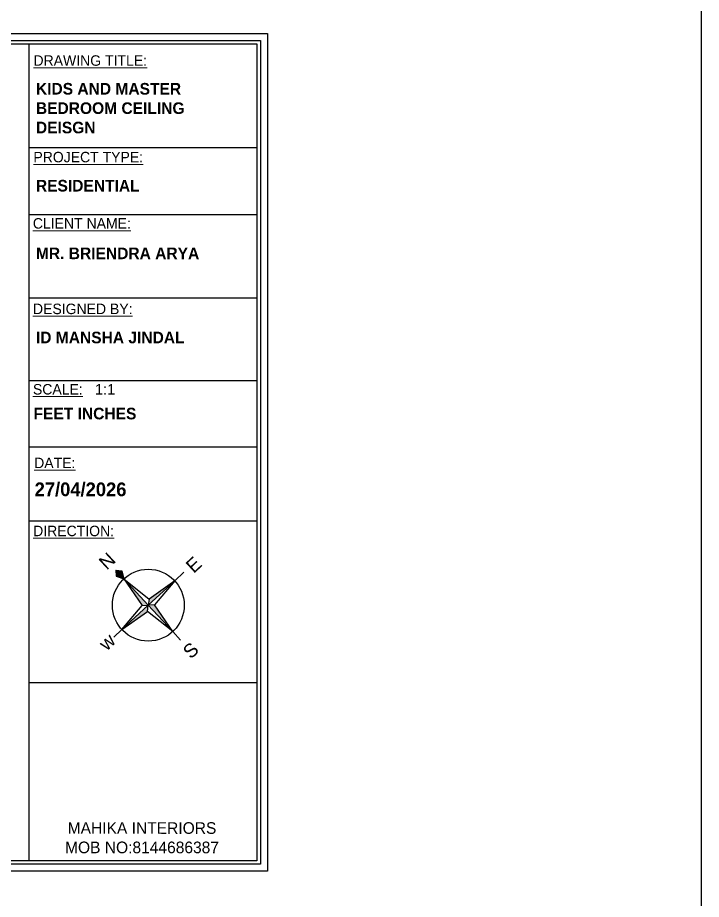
# Model space of a CAD drawing. Header units: inches. Extents: x 9636 to 21597, y -10243 to 557.
# Drawn here: x 16671 to 17285, y -9139 to -8347 of the extents above; entities that cross this region are included whole.
import ezdxf

# ---------------------------------------------------------------- set-up
doc = ezdxf.new("R2010")
doc.units = ezdxf.units.IN
doc.header["$MEASUREMENT"] = 0
doc.layers.add('ELE', color=5, linetype='Continuous')
doc.layers.add('FUR', color=42, linetype='Continuous')
doc.layers.add('FURNI', color=140, linetype='Continuous', lineweight=18)
doc.styles.add('HEMI', font='stylu.ttf')
doc.styles.add('regular', font='swissl.ttf')
doc.styles.get("Standard").update_dxf_attribs({"font": 'arial.ttf'})

# ---------------------------------------------------------------- blocks, each defined once
blk = doc.blocks.new('A$C470D500B')
at = {"layer": 'ELE', "true_color": 0xed1f24}
h = blk.add_hatch(color=240, dxfattribs=at)
h.paths.add_polyline_path([(25.36, 49.16), (23.85, 47.28), (25.36, 44.35)])
h.paths.add_polyline_path([(25.36, 44.35), (26.88, 47.28), (25.36, 49.16)])
at = {"layer": 'ELE', "true_color": 0x000000}
h = blk.add_hatch(color=18, dxfattribs=at)
h.paths.add_polyline_path([(27.34, 28.11), (25.36, 29.71), (25.36, 15.08)])
h.paths.add_polyline_path([(40, 29.71), (27.34, 31.31), (25.36, 29.71)])
h.paths.add_polyline_path([(25.36, 44.35), (23.38, 31.31), (25.36, 29.71)])
h.paths.add_polyline_path([(23.38, 28.11), (25.36, 29.71), (10.73, 29.71)])
at = {"layer": 'ELE', "color": 240, "true_color": 0xed1f24}
for p, q in [((25.36, 49.16), (23.85, 47.28)), ((23.85, 47.28), (25.36, 44.35)), ((25.36, 49.16), (26.88, 47.28)), ((25.36, 44.35), (25.36, 49.16)), ((26.88, 47.28), (25.36, 44.35))]:
    blk.add_line(p, q, dxfattribs=at)
at = {"layer": 'ELE', "color": 18, "true_color": 0x000000}
for p, q in [((25.36, 44.35), (23.38, 31.31)), ((25.36, 29.71), (25.36, 44.35)), ((25.36, 44.35), (27.34, 31.31)), ((10.73, 29.71), (6.3, 29.71)), ((10.73, 29.71), (6.3, 29.71)), ((10.73, 29.71), (23.38, 31.31)), ((25.36, 29.71), (10.73, 29.71)), ((10.73, 29.71), (23.38, 28.11)), ((23.38, 31.31), (25.36, 29.71)), ((23.38, 28.11), (25.36, 29.71)), ((27.34, 31.31), (25.36, 29.71)), ((25.36, 29.71), (25.36, 15.08)), ((27.34, 28.11), (25.36, 29.71)), ((25.36, 29.71), (40, 29.71)), ((40, 29.71), (27.34, 31.31)), ((40, 29.71), (27.34, 28.11)), ((40, 29.71), (45.12, 29.71)), ((40, 29.71), (45.12, 29.71)), ((25.36, 15.08), (23.38, 28.11)), ((25.36, 15.08), (27.34, 28.11)), ((25.36, 15.08), (25.36, 10.4))]:
    blk.add_line(p, q, dxfattribs=at)
blk.add_circle((25.36, 29.71), 14.63, dxfattribs=at)
at = {"layer": 'ELE', "color": 240, "true_color": 0xed1f24}
blk.add_text('N', height=5.54, dxfattribs=at).set_placement((22.5, 51.52))
at = {"layer": 'ELE', "color": 18, "true_color": 0x000000}
for s, p in [('w', (0.11, 27.33)), ('E', (47.54, 26.51)), ('S', (22.95, 1.72))]:
    blk.add_text(s, height=5.54, dxfattribs=at).set_placement(p)

msp = doc.modelspace()

# ---------------------------------------------------------------- linework, layer by layer
at = {"color": 3}
msp.add_lwpolyline([(17284.65, -1358.66), (12774.54, -1358.66), (12774.54, -10242.64), (17284.65, -10242.64)], close=True, dxfattribs=at)
at = {"layer": 'FURNI', "color": 18, "lineweight": 25, "true_color": 0x000000}
for p, q in [((16680.47, -8370.16), (16680.47, -9104.32)), ((16680.39, -8463.28), (16885.31, -8463.28)), ((16680.39, -8523.32), (16885.31, -8523.32)), ((16680.39, -8598.39), (16885.31, -8598.39)), ((16680.39, -8672.6), (16885.31, -8672.6)), ((16680.39, -8732.27), (16885.31, -8732.27)), ((16680.39, -8798.74), (16885.31, -8798.74)), ((16680.47, -8944.09), (16885.39, -8944.19))]:
    msp.add_line(p, q, dxfattribs=at)
for points in [[(15841.08, -9113.73), (15841.08, -8360.75), (16894.8, -8360.75), (16894.8, -9113.73)], [(15847.35, -9107.46), (15847.35, -8367.02), (16888.53, -8367.02), (16888.53, -9107.46)], [(15850.48, -9104.32), (15850.48, -8370.16), (16885.39, -8370.16), (16885.39, -9104.32)]]:
    msp.add_lwpolyline(points, close=True, dxfattribs=at)

# ---------------------------------------------------------------- block references
at = {"layer": 'FUR', "xscale": 2.20842809624537, "yscale": 2.20842809624537, "zscale": 2.20842809624537, "rotation": 42.77980298507691}
msp.add_blockref('A$C470D500B', (16791.33, -8960.81), dxfattribs=at)

# ---------------------------------------------------------------- texts
at = {"lineweight": 15, "attachment_point": 1, "rotation": 359.99056}
for s, insert, char_height, width, style in [('{\\LDRAWING TITLE:}', (16684.72, -8380.36), 9.4054, 104.7242, 'HEMI'), ('{\\fStylus BT|b1|i0|c0|p34;KIDS AND MASTER BEDROOM CEILING DEISGN}', (16686.91, -8405.22), 10.4505, 173.0447, 'HEMI'), ('{\\LPROJECT TYPE:}', (16684.64, -8467.15), 9.4054, 98.7963, 'HEMI'), ('{\\fStylus BT|b1|i0|c0|p34;RESIDENTIAL}', (16686.91, -8492.34), 10.4505, 138.6088, 'HEMI'), ('{\\LCLIENT NAME:}', (16684.19, -8526.72), 9.4054, 97.1796, 'HEMI'), ('{\\fStylus BT|b1|i0|c0|p34;MR. BRIENDRA ARYA}', (16686.91, -8553.15), 10.4505, 172.6775, 'HEMI'), ('{\\LDESIGNED BY:}', (16684.27, -8603.57), 9.4054, 99.3572, 'HEMI'), ('{\\fStylus BT|b1|i0|c0|p34;ID MANSHA JINDAL}', (16686.91, -8628.76), 10.4505, 138.6088, 'HEMI'), ('{\\LSCALE:}', (16684.27, -8675.85), 9.405, 72.7507, 'HEMI'), ('1:1', (16739.93, -8675.85), 9.405, 37.3943, 'regular'), ('{\\fStylus BT|b1|i0|c0|p34;FEET INCHES}', (16684.77, -8697.12), 10.4505, 138.6088, 'HEMI'), ('{\\LDATE:}', (16685.36, -8742.03), 9.405, 72.7507, 'HEMI'), ('{\\fStylus BT|b1|i0|c0|p34;27/04/2026}', (16685.79, -8764.31), 12.3173, 95.2742, 'HEMI'), ('{\\LDIRECTION:}', (16684.43, -8803.16), 9.4054, 72.7507, 'HEMI'), ('\\pxqc;MAHIKA INTERIORS\\PMOB NO:8144686387', (16693.63, -9069.63), 10.4505, 177.1916, 'HEMI')]:
    msp.add_mtext(s, dxfattribs=dict(at, insert=insert, char_height=char_height, width=width, style=style))

doc.saveas('drawing.dxf')
